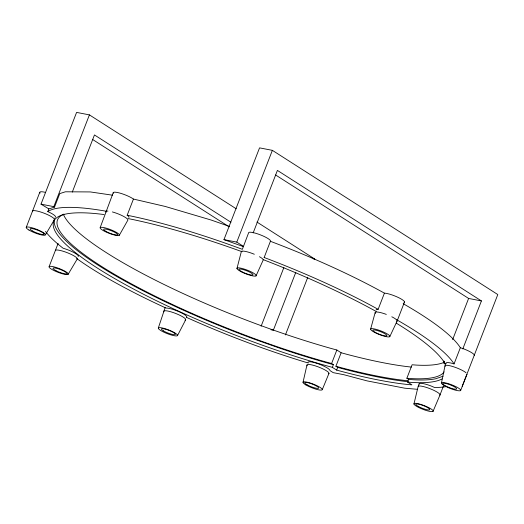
<?xml version="1.0" encoding="UTF-8"?>
<svg xmlns="http://www.w3.org/2000/svg" width="524" height="524" viewBox="0 0 524 524"><rect width="100%" height="100%" fill="white"/><g stroke="black" fill="none" stroke-linecap="round" stroke-linejoin="round"><path stroke-width="0.79" d="M441.477 382.887L445.027 365.7M303.01 382.343L306.946 365.064M413.934 404.037L418.067 386.823A11.79 2.253 21.2 0 1 429.7 388.572A11.79 2.253 21.2 0 1 439.891 395.214L433.034 411.379A10.316 1.972 21.2 0 1 417.248 406.709A10.316 1.972 21.2 0 1 420.392 404.292A10.316 1.972 21.2 0 1 433.034 411.379M236.94 268.563L241.243 251.933A11.79 2.253 21.2 0 1 254.317 254.251M370.612 329.17L375.138 312.612M264.116 257.618L270.561 240.87A11.79 2.253 21.2 0 0 260.205 234.791A11.79 2.253 21.2 0 0 248.736 232.479L242.357 249.326A198.838 37.938 21.2 0 0 127.168 215.253L133.443 199.061L132.775 198.576A11.79 2.253 21.2 0 0 119.714 193.042A11.79 2.253 21.2 0 0 113.341 193.251M158.333 327.991L165.198 307.385M100.156 227.652L113.256 192.596M26.2 227.514L39.765 192.347M49.158 266.519L58.099 243.457M112.627 195.21L90.338 191.935L65.408 191.791L59.762 193.598L54.529 207.091L48.856 208.912L41.003 204.15L76.596 112.398L89.414 114.88L236.258 208.814M55.112 217.27A11.79 2.253 21.2 0 0 50.16 212.705L47.808 211.611L48.856 208.912M54.529 207.091L53.828 206.639L89.414 114.88M72.286 192.098L94.458 134.943L230.927 222.242M243.405 246.627L223.958 239.625L259.55 147.866L272.369 150.349L497.8 294.56L462.207 386.319M243.398 246.339L236.782 242.108L272.369 150.349M253.171 232.898L277.412 170.411L481.425 300.927L462.803 348.932M261.116 326.223L283.877 267.541M295.811 272.316L273.345 330.231L270.941 329.766M285.429 334.928L307.784 277.294M443.068 376.225L435.876 378.721A210.792 40.224 21.2 0 1 412.912 379.736L408.661 379.402L407.62 382.101L411.91 384.845L408.766 384.596A210.792 40.224 21.2 0 1 341.851 371.509L336.65 370.095L332.354 367.35L333.402 364.652L331.607 363.499L336.834 350.006L331.509 348.558A207.845 39.66 21.2 0 1 63.325 214.27M408.255 381.741A210.792 40.224 21.2 0 1 342.899 368.811L337.698 367.396L335.897 366.25L341.131 352.757L336.834 350.006M336.65 370.095L337.698 367.396M376.18 309.913A11.79 2.253 21.2 0 1 377.739 309.298L378.138 309.337L384.42 293.145L385.802 293.276A11.79 2.253 21.2 0 1 399.137 297.894A11.79 2.253 21.2 0 1 404.089 302.459M404.508 301.994L397.185 320.878L389.902 336.401M408.661 379.402L406.866 378.249L412.1 364.763L415.886 365.058A207.845 39.66 21.2 0 0 444.437 362.195M418.231 386.254L419.279 383.561M443.481 363.217L444.07 361.691M452.644 339.591L468.607 298.438L275.617 174.977M439.891 395.214L443.409 386.149M446.153 363.656A11.79 2.253 21.2 0 1 452.526 363.446L454.053 363.918L460.334 347.726A198.838 37.938 21.2 0 0 403.166 303.671M460.668 390.446A10.316 1.972 21.2 0 0 447.123 383.28A10.316 1.972 21.2 0 0 445.426 386.273A10.316 1.972 21.2 0 0 460.668 390.446L466.956 374.339A11.79 2.253 21.2 0 1 466.295 374.706M322.299 389.574L328.993 373.33M256.039 275.899A10.316 1.972 21.2 0 0 243.398 268.819A10.316 1.972 21.2 0 0 240.254 271.229A10.316 1.972 21.2 0 0 256.039 275.899L263.068 260.317A11.79 2.253 21.2 0 0 259.452 256.701M177.531 335.556A10.316 1.972 21.2 0 0 163.986 328.384A10.316 1.972 21.2 0 0 162.283 331.384A10.316 1.972 21.2 0 0 177.531 335.556L185.666 319.81M119.348 235.217A10.316 1.972 21.2 0 0 105.802 228.045A10.316 1.972 21.2 0 0 104.106 231.045A10.316 1.972 21.2 0 0 119.348 235.217L127.869 220.126A11.79 2.253 21.2 0 0 112.385 211.932M45.49 234.745L54.483 219.497M68.107 274.353A10.316 1.972 21.2 0 0 55.465 267.266A10.316 1.972 21.2 0 0 52.328 269.683A10.316 1.972 21.2 0 0 68.107 274.353L77.12 259.21A11.79 2.253 21.2 0 0 68.362 253.138A11.79 2.253 21.2 0 0 55.459 250.256M406.866 378.249L410.652 378.551A207.845 39.66 21.2 0 0 444.156 371.902M407.62 382.101L411.864 382.435A210.792 40.224 21.2 0 0 442.027 378.924M417.517 389.312L404.797 388.199L367.088 380.889L343.868 374.712L333.185 372.643L330.041 370.632A11.79 2.253 21.2 0 0 319.182 364.154A11.79 2.253 21.2 0 0 307.994 362.366L308.289 363.034M41.003 204.15L53.828 206.639M223.958 239.625L236.782 242.108M313.241 258.777L314.845 259.092L256.937 222.045M468.607 298.438L481.425 300.927M133.443 199.061L165.243 206.456L211.185 220.047L229.165 226.329M341.131 352.757L346.908 354.329A207.845 39.66 21.2 0 0 411.353 367.075M331.607 363.499L326.275 362.051A207.845 39.66 21.2 0 1 122.839 279.122A207.845 39.66 21.2 0 1 64.013 214.119M333.402 364.652L327.336 363.001A210.792 40.224 21.2 0 1 279.737 348.185L255.07 339.46A210.792 40.224 21.2 0 1 54.778 218.77M335.897 366.25L341.674 367.822A207.845 39.66 21.2 0 0 407.652 380.719M332.354 367.35L326.288 365.7A210.792 40.224 21.2 0 1 89.407 262.812A210.792 40.224 21.2 0 1 104.027 214.545M460.334 347.726L461.559 348.106A11.79 2.253 21.2 0 1 474.286 355.455M92.663 139.508L229.132 226.813M127.168 215.253L128.007 215.862A11.79 2.253 21.2 0 1 128.911 217.427M307.549 362.811A198.838 37.938 21.2 0 1 186.347 317.315L186.714 317.112A11.79 2.253 21.2 0 0 179.667 311.996A11.79 2.253 21.2 0 0 166.809 308.06L166.049 308.079A198.838 37.938 21.2 0 1 76.687 258.522M45.477 231.405A198.838 37.938 21.2 0 0 63.142 248.265L63.718 248.415A11.79 2.253 21.2 0 1 78.161 256.511M47.808 211.604A198.838 37.938 21.2 0 1 106.025 211.198M264.155 257.494A198.838 37.938 21.2 0 1 378.138 309.337M396.884 319.863A198.838 37.938 21.2 0 1 454.053 363.918M446.651 386.529A198.838 37.938 21.2 0 1 434.606 387.518L432.182 386.443A11.797 2.253 21.2 0 0 419.115 384.125M443.9 361.043A207.845 39.66 21.2 0 1 445.485 365.745M270.436 241.309A198.838 37.938 21.2 0 1 384.42 293.145M128.111 218.573A210.792 40.224 21.2 0 1 242.095 251.723M263.205 259.629A210.792 40.224 21.2 0 1 376.35 311.551M396.236 323.105A210.792 40.224 21.2 0 1 445.249 364.016M106.018 212.141A11.79 2.253 21.2 0 1 107.964 211.074M375.472 313.365A11.79 2.253 21.2 0 1 386.319 314.4M391.808 316.778A11.79 2.253 21.2 0 1 396.766 321.343M445.105 366.355A11.79 2.253 21.2 0 1 452.828 366.538A11.79 2.253 21.2 0 1 466.052 372.774M307.28 365.811A11.79 2.253 21.2 0 1 318.134 366.852A11.79 2.253 21.2 0 1 328.581 373.795M32.436 211.231A11.79 2.253 21.2 0 1 45.057 213.576A11.79 2.253 21.2 0 1 54.07 219.969M40.099 193.094A11.79 2.253 21.2 0 1 45.411 192.38M163.816 311.826A11.79 2.253 21.2 0 1 175.822 313.509A11.79 2.253 21.2 0 1 185.005 320.171M105.593 231.195A7.519 1.434 21.2 0 0 117.389 234.922A7.519 1.434 21.2 0 0 108.881 229.859A7.519 1.434 21.2 0 0 105.593 231.195M241.865 271.753A7.519 1.434 21.2 0 0 252.954 274.779A7.519 1.434 21.2 0 0 243.071 269.559A7.519 1.434 21.2 0 0 241.865 271.753M373.337 331.679A10.316 1.972 21.2 0 0 389.535 336.808A10.316 1.972 21.2 0 0 377.896 329.865A10.316 1.972 21.2 0 0 373.337 331.679M375.302 332.399A7.519 1.434 21.2 0 0 386.784 335.786A7.519 1.434 21.2 0 0 377.555 330.624A7.519 1.434 21.2 0 0 375.302 332.399M444.686 385.409A7.519 1.434 21.2 0 0 456.476 389.136A7.519 1.434 21.2 0 0 447.974 384.072A7.519 1.434 21.2 0 0 444.686 385.409M418.683 406.644A7.519 1.434 21.2 0 0 429.778 409.676A7.519 1.434 21.2 0 0 419.888 404.449A7.519 1.434 21.2 0 0 418.683 406.644M305.734 384.852A10.316 1.972 21.2 0 0 321.933 389.98A10.316 1.972 21.2 0 0 310.293 383.037A10.316 1.972 21.2 0 0 305.734 384.852M307.11 384.845A7.519 1.434 21.2 0 0 318.599 388.238A7.519 1.434 21.2 0 0 309.37 383.077A7.519 1.434 21.2 0 0 307.11 384.845M28.925 230.029A10.316 1.972 21.2 0 0 45.13 235.158A10.316 1.972 21.2 0 0 33.484 228.215A10.316 1.972 21.2 0 0 28.925 230.029M32.599 231.018A7.519 1.434 21.2 0 0 44.088 234.405A7.519 1.434 21.2 0 0 34.853 229.243A7.519 1.434 21.2 0 0 32.599 231.018M55.911 270.646A7.519 1.434 21.2 0 0 67.007 273.672A7.519 1.434 21.2 0 0 57.116 268.452A7.519 1.434 21.2 0 0 55.911 270.646M163.396 330.88A7.519 1.434 21.2 0 0 175.186 334.607A7.519 1.434 21.2 0 0 166.684 329.544A7.519 1.434 21.2 0 0 163.396 330.88"/></g></svg>
